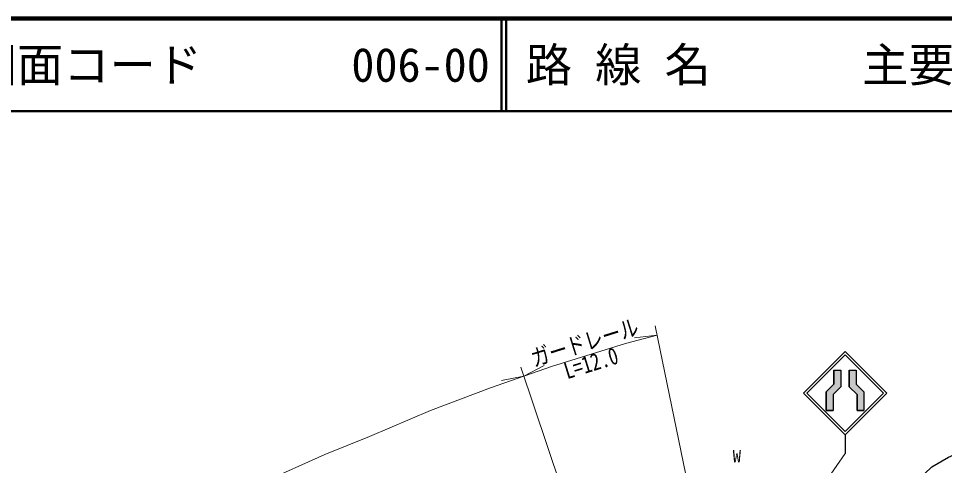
# Model space of a CAD drawing. Units: millimetres, scale not verified. Extents: x 40000 to 680000, y 20000 to 380000.
# Drawn here: x 125544 to 225633, y 331723 to 380000 of the extents above; entities that cross this region are included whole.
import ezdxf
from ezdxf.enums import TextEntityAlignment as Align

# ---------------------------------------------------------------- set-up
doc = ezdxf.new("R2010")
doc.units = ezdxf.units.MM
doc.header["$LTSCALE"] = 1000
doc.linetypes.add('DASHED', pattern=[7.5, 6, -1.5])
for name, color, linetype, lineweight in [('M-BGD', 7, 'Continuous', 25), ('M-STR-HTXT', 7, 'Continuous', 13), ('M-STR-STRC', 7, 'Continuous', 25), ('M-TTL', 2, 'Continuous', 140), ('M-TTL-LINE', 7, 'Continuous', 50)]:
    doc.layers.add(name, color=color, linetype=linetype, lineweight=lineweight)
doc.layers.add('M-TTL-TXT', color=7, linetype='Continuous')
doc.styles.add('ＭＳ ゴシック', font='')
doc.styles.get('ＭＳ ゴシック').set_extended_font_data('MS Gothic')

msp = doc.modelspace()

# ---------------------------------------------------------------- hatches: boundary and pattern name
at = {"layer": 'M-STR-STRC'}
for points in [[(212848, 339684), (212848, 337665), (213598, 337665), (213598, 339373), (214431, 340206), (214431, 342028), (213681, 342028), (213681, 340517)], [(216931, 339683), (216098, 340517), (216098, 342028), (215348, 342028), (215348, 340206), (216181, 339373), (216181, 337665), (216931, 337665)]]:
    msp.add_hatch(color=256, dxfattribs=at).paths.add_polyline_path(points)

# ---------------------------------------------------------------- linework, layer by layer
at = {"layer": 'M-BGD', "linetype": 'DASHED'}
msp.add_lwpolyline([(222611, 328974), (223459, 330831), (224272, 331570), (226065, 332605), (228702, 333778), (231857, 334875), (234338, 335484), (237744, 335885), (243213, 336493), (243775, 336611), (244330, 336903), (245040, 337682), (246923, 340510), (249910, 345533)], dxfattribs=at)
at = {"layer": 'M-STR-HTXT'}
for p, q in [((199581, 321602), (194359, 346792)), ((194563, 345812), (192125, 345518)), ((186535, 322416), (179845, 342329)), ((180163, 341381), (182346, 342504)), ((180163, 341381), (177755, 340903)), ((207397, 322251), (214890, 333029))]:
    msp.add_line(p, q, dxfattribs=at)
msp.add_lwpolyline([(194563, 345812), (191165, 344910), (183142, 342419), (176562, 340125), (170086, 337645), (163479, 334865), (158652, 332911), (151910, 329871), (142206, 324933), (132558, 319552), (122897, 313864), (113143, 309703), (108609, 307840), (104756, 306375), (98271, 304145), (92912, 302520), (89506, 301586), (88640, 301360)], dxfattribs=at)
at = {"layer": 'M-STR-STRC'}
for p, q in [((210390, 339529), (214890, 344029)), ((210744, 339529), (214890, 343675)), ((219391, 339528), (214890, 344029)), ((219037, 339528), (214890, 343675)), ((213681, 342028), (214431, 342028)), ((213681, 342028), (213681, 340517)), ((214431, 342028), (214431, 340206)), ((215348, 342028), (215348, 340206)), ((215348, 342028), (216098, 342028)), ((216098, 342028), (216098, 340517)), ((212848, 339684), (213681, 340517)), ((216931, 339683), (216098, 340517)), ((210390, 339529), (214890, 335028)), ((210744, 339529), (214890, 335382)), ((212848, 339684), (212848, 337665)), ((213598, 339373), (214431, 340206)), ((213598, 339373), (213598, 337665)), ((214890, 335382), (219037, 339528)), ((214891, 335028), (219391, 339528)), ((216181, 339373), (215348, 340206)), ((216181, 339373), (216181, 337665)), ((216931, 339683), (216931, 337665)), ((212848, 337665), (213598, 337665)), ((216181, 337665), (216931, 337665)), ((214890, 335028), (214890, 333029))]:
    msp.add_line(p, q, dxfattribs=at)
for points in [[(213681, 340517), (213681, 342028), (214431, 342028), (214431, 340206), (213598, 339373), (213598, 337665), (212848, 337665), (212848, 339684)], [(215348, 342028), (216098, 342028), (216098, 340517), (216931, 339683), (216931, 337665), (216181, 337665), (216181, 339373), (215348, 340206)]]:
    msp.add_lwpolyline(points, close=True, dxfattribs=at)
at = {"layer": 'M-TTL'}
msp.add_line((680000, 380000), (40000, 380000), dxfattribs=at)
at = {"layer": 'M-TTL-LINE'}
for p, q in [((177750, 380000), (177750, 370000)), ((178250, 380000), (178250, 370000)), ((40000, 370000), (680000, 370000))]:
    msp.add_line(p, q, dxfattribs=at)

# ---------------------------------------------------------------- texts
at = {"layer": 'M-BGD', "style": 'ＭＳ ゴシック'}
msp.add_text('W', height=1320, dxfattribs=at).set_placement((203192, 332720), align=Align.MIDDLE_CENTER)
at = {"layer": 'M-STR-HTXT', "style": 'ＭＳ ゴシック', "width": 0.8}
msp.add_text('ガードレール', height=1833, rotation=17.242, dxfattribs=at).set_placement((187169, 343615), align=Align.BOTTOM_CENTER)
msp.add_text('L=12.0', height=1833, rotation=17.242, dxfattribs=at).set_placement((187153, 343665), align=Align.TOP_CENTER)
at = {"layer": 'M-TTL-TXT', "style": 'ＭＳ ゴシック'}
for s, p in [('路 線 名', (180380, 375000)), ('主要地方道\u3000徳山徳地線', (216734, 375000)), ('図面コード', (120380, 375000)), ('006-00', (161521, 375000))]:
    msp.add_text(s, height=3666, dxfattribs=at).set_placement(p, align=Align.MIDDLE_LEFT)

doc.saveas('drawing.dxf')
